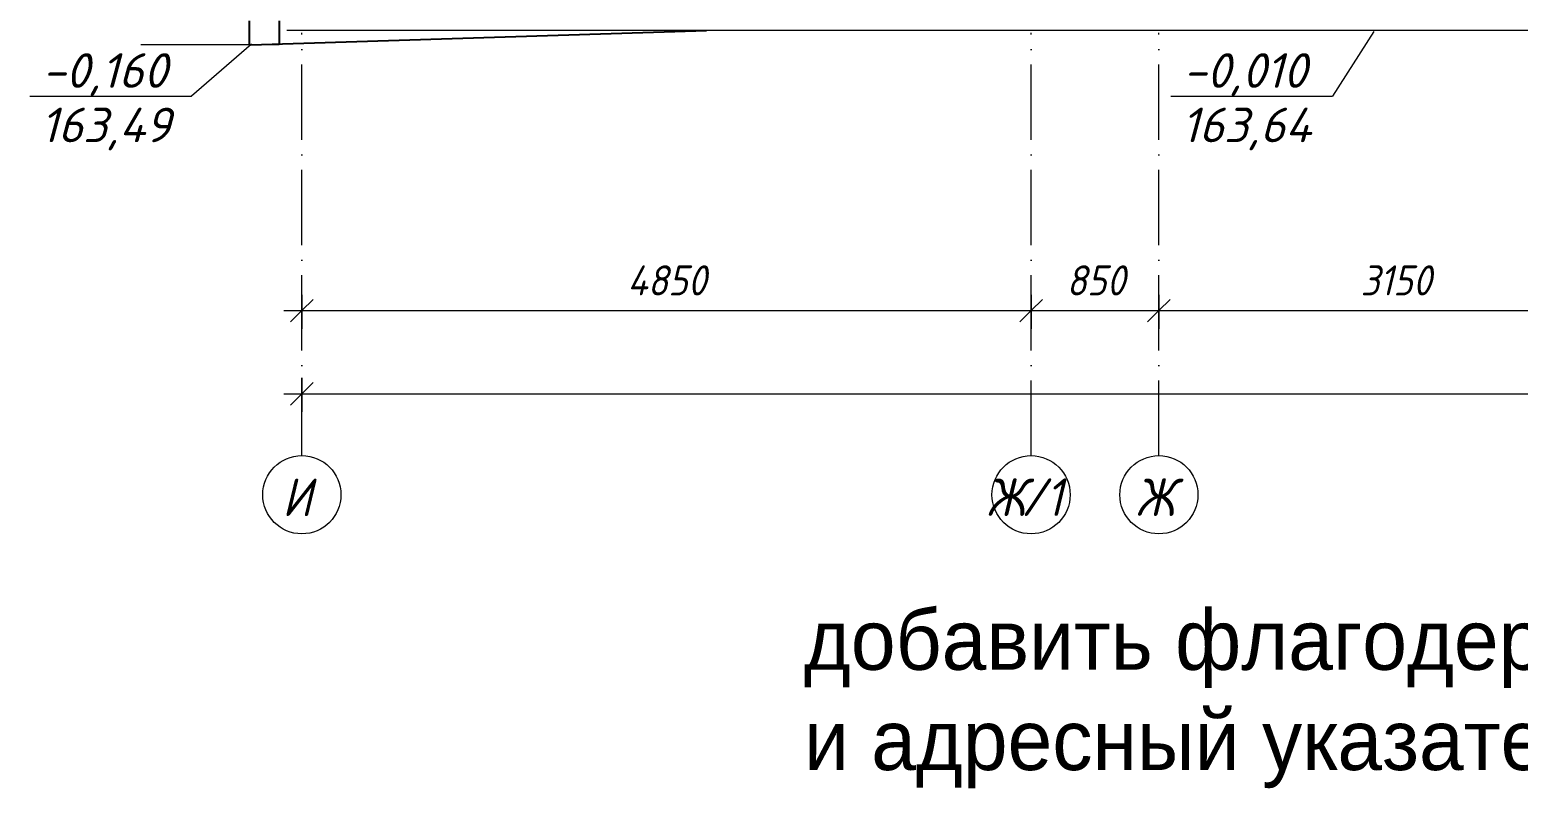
# Model space of a CAD drawing. Header units: millimetres. Extents: x -2128 to 116635, y -18248 to 18481.
# Drawn here: x 38466 to 48366, y -5103 to -60 of the extents above; entities that cross this region are included whole.
import ezdxf

# ---------------------------------------------------------------- set-up
doc = ezdxf.new("R2010")
doc.units = ezdxf.units.MM
doc.linetypes.add('50_200_ШТРИХ_1Т_ш5_п1_п1_', pattern=[700, 500, -100, 0, -100])
for name, color, linetype, lineweight in [('A-ANNO-DIMS', 7, 'Continuous', 9), ('A-ANNO-DIMS-100', 7, 'Continuous', 9), ('A-ANNO-NOTE', 7, 'Continuous', 9), ('A-DETL-1', 7, 'Continuous', 5), ('A-FLOR', 7, 'Continuous', 9), ('Оси', 7, 'Continuous', 9), ('Оси-1', 7, '50_200_ШТРИХ_1Т_ш5_п1_п1_', 9)]:
    doc.layers.add(name, color=color, linetype=linetype, lineweight=lineweight)
doc.styles.add('ISOCPEUR_I', font='isocpeui.ttf', dxfattribs={"width": 0.9, "height": 250})
doc.styles.add('ISOCPEUR_I_1', font='isocpeui.ttf', dxfattribs={"width": 0.9, "height": 200})
doc.styles.add('ISOCPEUR_I_2', font='isocpeui.ttf', dxfattribs={"height": 230})
doc.dimstyles.new('ISO-2_0_0_9К_Средний_с_подложкой', dxfattribs={"dimscale": 304.8, "dimtxt": 199.196235, "dimasz": 0.492126, "dimexe": 0.393701, "dimexo": 0, "dimgap": 0.131234, "dimtad": 1, "dimdec": 0, "dimzin": 0, "dimdsep": 46, "dimtxsty": 'ISOCPEUR_I_1', "dimblk1": 'OBLIQUE', "dimblk2": 'OBLIQUE', "dimsah": 1, "dimcen": 0.09, "dimdle": 0.393701, "dimazin": 0, "dimtfac": 1, "dimtdec": 4, "dimtix": 1, "dimtmove": 0, "dimatfit": 3, "dimfxl": 1, "dimtvp": 1, "dimtfill": 1, "dimtolj": 1, "dimtzin": 0, "dimarcsym": 2})
doc.dimstyles.new('ISO-2_0_0_9К_Средний_с_подложкой_1', dxfattribs={"dimscale": 304.8, "dimtxt": 199.196235, "dimasz": 0.492126, "dimexe": 0.393701, "dimexo": 0, "dimgap": 0.131234, "dimtad": 1, "dimdec": 0, "dimzin": 0, "dimdsep": 46, "dimtxsty": 'ISOCPEUR_I_1', "dimblk1": 'OBLIQUE', "dimblk2": 'OBLIQUE', "dimsah": 1, "dimcen": 0.09, "dimdle": 0.393701, "dimazin": 0, "dimtfac": 1, "dimtdec": 4, "dimtix": 1, "dimtmove": 2, "dimatfit": 3, "dimfxl": 1, "dimtvp": 1, "dimtfill": 1, "dimtolj": 1, "dimtzin": 0, "dimarcsym": 2})

# ---------------------------------------------------------------- blocks, each defined once
blk = doc.blocks.new('Ось сетки - Круг_Ø6_00__ISO-2_5_0_9K_ кружки поменьше-23056867-АР2_Фасад ___-А')
at = {"layer": 'Оси'}
blk.add_circle((0, -3151.7), 260, dxfattribs=at)
blk = doc.blocks.new('DIMBLOCK16-АР2_Фасад ___-А')
at = {"layer": 'A-ANNO-DIMS-100', "transparency": 16777216}
for p, q in [((40275.8, -1821.5), (40275.8, -2047.5)), ((40275.8, -1927.5), (40275.8, -1821.5)), ((45125.8, -1821.5), (45125.8, -2047.5)), ((45125.8, -1927.5), (45125.8, -1821.5)), ((40155.8, -1927.5), (45125.8, -1927.5))]:
    blk.add_line(p, q, dxfattribs=at)
at = {"layer": 'A-ANNO-DIMS-100', "lineweight": 20, "transparency": 16777216}
for p, q in [((40275.8, -1927.5), (40350.8, -1852.5)), ((45125.8, -1927.5), (45200.8, -1852.5)), ((40275.8, -1927.5), (40200.8, -2002.5)), ((45125.8, -1927.5), (45050.8, -2002.5))]:
    blk.add_line(p, q, dxfattribs=at)
at = {"layer": 'A-ANNO-DIMS-100', "color": 0, "transparency": 16777216, "insert": (42440.3, -1626.2), "char_height": 200, "width": 625.17, "attachment_point": 1, "line_spacing_factor": 1.149209, "style": 'ISOCPEUR_I_1', "bg_fill": 3, "box_fill_scale": 1.25, "bg_fill_color": 256, "bg_fill_true_color": 13158600, "bg_fill_transparency": 0}
blk.add_mtext('4850', dxfattribs=at)
blk = doc.blocks.new('_Oblique')
at = {"color": 0, "linetype": 'ByBlock', "lineweight": -2}
blk.add_line((-0.5, -0.5), (0.5, 0.5), dxfattribs=at)
blk = doc.blocks.new('DIMBLOCK17-АР2_Фасад ___-А')
at = {"layer": 'A-ANNO-DIMS-100', "transparency": 16777216}
for p, q in [((45125.8, -1821.5), (45125.8, -2047.5)), ((45125.8, -1927.5), (45125.8, -1821.5)), ((45975.8, -1821.5), (45975.8, -2047.5)), ((45975.8, -1927.5), (45975.8, -1821.5)), ((45125.8, -1927.5), (45975.8, -1927.5))]:
    blk.add_line(p, q, dxfattribs=at)
at = {"layer": 'A-ANNO-DIMS-100', "lineweight": 20, "transparency": 16777216}
for p, q in [((45125.8, -1927.5), (45200.8, -1852.5)), ((45975.8, -1927.5), (46050.8, -1852.5)), ((45125.8, -1927.5), (45050.8, -2002.5)), ((45975.8, -1927.5), (45900.8, -2002.5))]:
    blk.add_line(p, q, dxfattribs=at)
at = {"layer": 'A-ANNO-DIMS-100', "color": 0, "transparency": 16777216, "insert": (45361.1, -1626.2), "char_height": 200, "width": 455.087, "attachment_point": 1, "line_spacing_factor": 1.149209, "style": 'ISOCPEUR_I_1', "bg_fill": 3, "box_fill_scale": 1.25, "bg_fill_color": 256, "bg_fill_true_color": 13158600, "bg_fill_transparency": 0}
blk.add_mtext('850', dxfattribs=at)
blk = doc.blocks.new('DIMBLOCK18-АР2_Фасад ___-А')
at = {"layer": 'A-ANNO-DIMS-100', "transparency": 16777216}
for p, q in [((45975.8, -1821.5), (45975.8, -2047.5)), ((45975.8, -1927.5), (45975.8, -1821.5)), ((49125.8, -1821.5), (49125.8, -2047.5)), ((49125.8, -1927.5), (49125.8, -1821.5)), ((45975.8, -1927.5), (49125.8, -1927.5))]:
    blk.add_line(p, q, dxfattribs=at)
at = {"layer": 'A-ANNO-DIMS-100', "lineweight": 20, "transparency": 16777216}
for p, q in [((45975.8, -1927.5), (46050.8, -1852.5)), ((49125.8, -1927.5), (49200.8, -1852.5)), ((45975.8, -1927.5), (45900.8, -2002.5)), ((49125.8, -1927.5), (49050.8, -2002.5))]:
    blk.add_line(p, q, dxfattribs=at)
at = {"layer": 'A-ANNO-DIMS-100', "color": 0, "transparency": 16777216, "insert": (47317.1, -1626.2), "char_height": 200, "width": 560.814, "attachment_point": 1, "line_spacing_factor": 1.149209, "style": 'ISOCPEUR_I_1', "bg_fill": 3, "box_fill_scale": 1.25, "bg_fill_color": 256, "bg_fill_true_color": 13158600, "bg_fill_transparency": 0}
blk.add_mtext('3150', dxfattribs=at)
blk = doc.blocks.new('DIMBLOCK28-АР2_Фасад ___-А')
at = {"layer": 'A-ANNO-DIMS-100', "transparency": 16777216}
for p, q in [((40275.8, -2373.9), (40275.8, -2599.9)), ((40275.8, -2479.9), (40275.8, -2373.9)), ((67275.8, -2373.9), (67275.8, -2599.9)), ((67275.8, -2479.9), (67275.8, -2373.9)), ((40155.8, -2479.9), (67395.8, -2479.9))]:
    blk.add_line(p, q, dxfattribs=at)
at = {"layer": 'A-ANNO-DIMS-100', "lineweight": 20, "transparency": 16777216}
for p, q in [((40275.8, -2479.9), (40350.8, -2404.9)), ((67275.8, -2479.9), (67350.8, -2404.9)), ((40275.8, -2479.9), (40200.8, -2554.9)), ((67275.8, -2479.9), (67200.8, -2554.9))]:
    blk.add_line(p, q, dxfattribs=at)
at = {"layer": 'A-ANNO-DIMS-100', "color": 0, "transparency": 16777216, "insert": (53235.4, -2178.6), "char_height": 200, "width": 758.478, "attachment_point": 1, "line_spacing_factor": 1.149209, "style": 'ISOCPEUR_I_1', "bg_fill": 3, "box_fill_scale": 1.25, "bg_fill_color": 256, "bg_fill_true_color": 13158600, "bg_fill_transparency": 0}
blk.add_mtext('27000', dxfattribs=at)
blk = doc.blocks.new('ATP_Отметка аннатационная_Угол_ISO2_1 - ATP_Отметка аннатационная_Угол_ISO2_5-26601038-АР2_Фасад ___-А')
at = {"layer": 'A-ANNO-NOTE'}
blk.add_line((-27734.9, -504.1), (-28809.7, -504.1), dxfattribs=at)

msp = doc.modelspace()

# ---------------------------------------------------------------- linework, layer by layer
for p, q in [((39925.8, 0), (39925.8, -160)), ((40125.8, 0), (40125.8, -154.1)), ((39936.8, -160), (42966.8, -65))]:
    msp.add_line(p, q)
at = {"layer": 'A-ANNO-NOTE'}
for p, q in [((47405, -71.2), (47129.4, -501)), ((39941.7, -155.8), (39540.8, -501))]:
    msp.add_line(p, q, dxfattribs=at)
at = {"layer": 'A-DETL-1'}
msp.add_line((40125.8, -160), (39205.8, -160), dxfattribs=at)
at = {"layer": 'A-FLOR'}
msp.add_line((52075.8, -65), (40175.8, -65), dxfattribs=at)
at = {"layer": 'Оси-1'}
for p, q in [((40275.8, -2891.7), (40275.8, -80.1)), ((45125.8, -2891.7), (45125.8, -80.1)), ((45975.8, -2891.7), (45975.8, -80.1))]:
    msp.add_line(p, q, dxfattribs=at)

# ---------------------------------------------------------------- block references
at = {"layer": 'A-ANNO-NOTE'}
for p in [(67275.8, 0), (74864.3, 0)]:
    msp.add_blockref('ATP_Отметка аннатационная_Угол_ISO2_1 - ATP_Отметка аннатационная_Угол_ISO2_5-26601038-АР2_Фасад ___-А', p, dxfattribs=at)
at = {"layer": 'Оси'}
for p in [(40275.8, 0), (45125.8, 0), (45975.8, 0)]:
    msp.add_blockref('Ось сетки - Круг_Ø6_00__ISO-2_5_0_9K_ кружки поменьше-23056867-АР2_Фасад ___-А', p, dxfattribs=at)

# ---------------------------------------------------------------- texts
at = {"color": 1, "insert": (43615, -3916), "char_height": 400, "attachment_point": 1}
msp.add_mtext_dynamic_manual_height_columns('добавить флагодержатель и адресный указатель', width=7085, gutter_width=1, heights=[0], dxfattribs=at)
at = {"layer": 'A-ANNO-NOTE', "char_height": 230, "attachment_point": 1, "style": 'ISOCPEUR_I_2'}
for s, insert, width in [('-0,160', (38547.9, -215.4), 1042.194), ('-0,010', (46136.5, -215.4), 1042.194), ('163,49', (38537.9, -577.5), 1066.244), ('163,64', (46126.5, -577.5), 1066.244)]:
    msp.add_mtext(s, dxfattribs=dict(at, insert=insert, width=width))
at = {"layer": 'Оси', "char_height": 250, "attachment_point": 1, "style": 'ISOCPEUR_I'}
for s, insert, width in [('\\fISOCPEUR|b0|i1|c204|p34|;\\W.9;И', (40145.1, -3042.9), 223.671), ('\\fISOCPEUR|b0|i1|c204|p34|;\\W.9;Ж', (44828.6, -3042.9), 281.392), ('/1', (45060.7, -3042.9), 346.329), ('\\fISOCPEUR|b0|i1|c204|p34|;\\W.9;Ж', (45821.2, -3042.9), 281.392)]:
    msp.add_mtext(s, dxfattribs=dict(at, insert=insert, width=width))

# ---------------------------------------------------------------- next in the draw order: dimensions: what is measured, and where the dimension line sits
at = {"layer": 'A-ANNO-DIMS'}
dim = msp.add_linear_dim(base=(45125.8, -1927.5), p1=(40275.8, -1821.5), p2=(45125.8, -1821.5), dimstyle='ISO-2_0_0_9К_Средний_с_подложкой', override={"dimpost": '<>', "dimfxl": 4849.999753}, dxfattribs=at)
dim.commit()
dim.dimension.update_dxf_attribs({"geometry": 'DIMBLOCK16-АР2_Фасад ___-А', "text_midpoint": (42700.8, -1787.5)})
dim = msp.add_linear_dim(base=(67275.8, -2479.9), p1=(40275.8, -2373.9), p2=(67275.8, -2373.9), dimstyle='ISO-2_0_0_9К_Средний_с_подложкой_1', override={"dimpost": '<>', "dimfxl": 26999.999823}, dxfattribs=at)
dim.commit()
dim.dimension.update_dxf_attribs({"geometry": 'DIMBLOCK28-АР2_Фасад ___-А', "text_midpoint": (53614.6, -2312), "dimtype": 160})

# ---------------------------------------------------------------- next in the draw order: dimensions: what is measured, and where the dimension line sits
dim = msp.add_linear_dim(base=(45975.8, -1927.5), p1=(45125.8, -1821.5), p2=(45975.8, -1821.5), dimstyle='ISO-2_0_0_9К_Средний_с_подложкой', override={"dimpost": '<>', "dimfxl": 850.000075}, dxfattribs=at)
dim.commit()
dim.dimension.update_dxf_attribs({"geometry": 'DIMBLOCK17-АР2_Фасад ___-А', "text_midpoint": (45550.8, -1787.5)})

# ---------------------------------------------------------------- next in the draw order: dimensions: what is measured, and where the dimension line sits
dim = msp.add_linear_dim(base=(49125.8, -1927.5), p1=(45975.8, -1821.5), p2=(49125.8, -1821.5), dimstyle='ISO-2_0_0_9К_Средний_с_подложкой', override={"dimpost": '<>', "dimfxl": 3149.999925}, dxfattribs=at)
dim.commit()
dim.dimension.update_dxf_attribs({"geometry": 'DIMBLOCK18-АР2_Фасад ___-А', "text_midpoint": (47550.8, -1787.5)})

doc.saveas('drawing.dxf')
